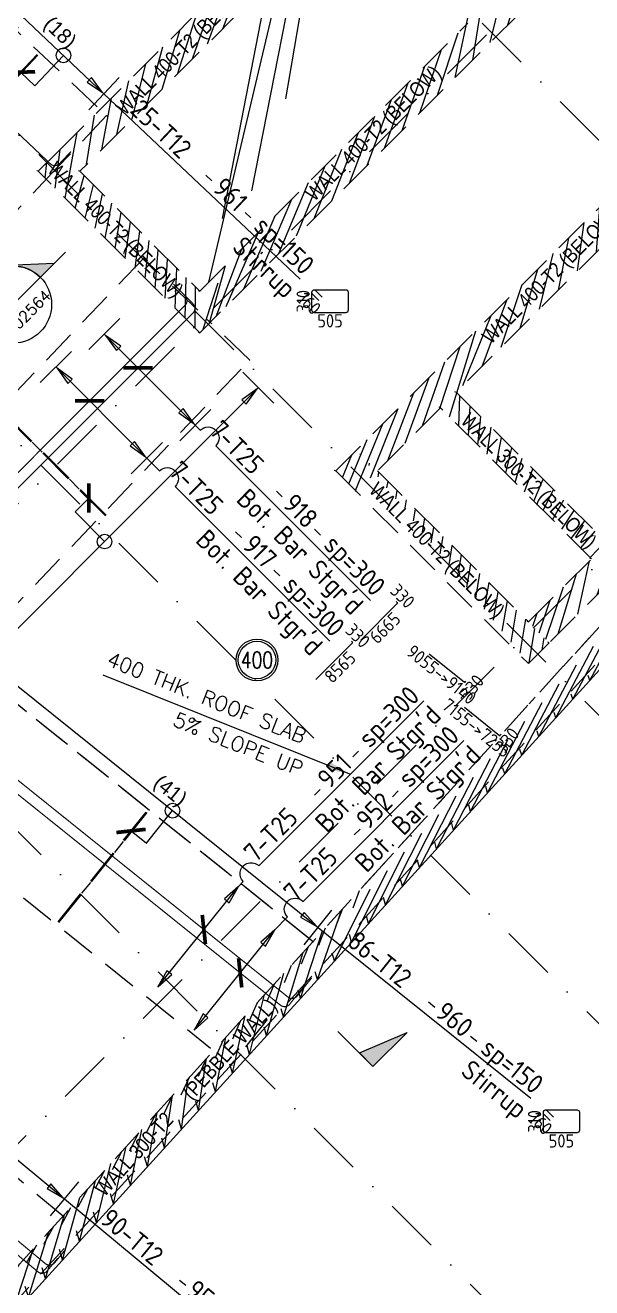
# Model space of a CAD drawing. Extents: x 660761725 to 1323371458, y 2734871439 to 5470067957.
# Drawn here: x 662225981 to 662233684, y 2735057747 to 2735074902 of the extents above; entities that cross this region are included whole.
import ezdxf
from ezdxf.enums import TextEntityAlignment as Align

# ---------------------------------------------------------------- set-up
doc = ezdxf.new("R2010")
doc.units = 0
for name, pattern in [('AXES', [1.95, 1.2, -0.25, 0.25, -0.25]), ('Hidden', [714.375, 476.25, -238.125]), ('sbp_axis_short', [10, 5, -2.5, 0, -2.5])]:
    doc.linetypes.add(name, pattern=pattern)
doc.layers.add('A-DETL', color=5, linetype='Continuous', lineweight=9, true_color=0x0000ff)
for name, color, linetype, lineweight in [('A-FLOR-PATT', 7, 'Continuous', 15), ('A-ROOF', 7, 'Continuous', 15), ('A-WALL-IDEN', 7, 'Continuous', 9), ('S-ARROW', 8, 'Continuous', 13), ('S-GRID', 7, 'Continuous', 9)]:
    doc.layers.add(name, color=color, linetype=linetype, lineweight=lineweight)
for name, color, linetype in [('S-AXIS', 20, 'AXES'), ('S-DIMI', 100, 'Continuous'), ('S-IDEN', 221, 'Continuous'), ('S-LEVEL', 3, 'Continuous'), ('S-RBAR-T12', 151, 'Continuous'), ('S-RBAR-T25', 51, 'Continuous'), ('S-RDIMO', 8, 'Continuous'), ('S-RSYMB', 7, 'Continuous'), ('S-SCEL-INDT', 222, 'Continuous'), ('S-SIMPLETEXT', 7, 'Continuous'), ('S-TXT', 3, 'Continuous')]:
    doc.layers.add(name, color=color, linetype=linetype)
doc.styles.add('08437-0000-2-020-000R-0511-00$0$ROMANS', font='ROMANS.shx', dxfattribs={"width": 0.75})
doc.styles.add('Arial Narrow_1', font='ARIALN.TTF', dxfattribs={"height": 199.9999999999998})
doc.styles.add('ARMACAD', font='isocp.shx')
doc.styles.add('ROMANS', font='romans.shx')
doc.styles.add('ROMANT', font='romant')
doc.dimstyles.new('S-DIMI-20', dxfattribs={"dimscale": 20, "dimtxt": 2, "dimasz": 1.5, "dimexe": 1, "dimexo": 1, "dimgap": 1, "dimtad": 1, "dimdec": 0, "dimzin": 12, "dimdsep": 46, "dimtxsty": 'ROMANS', "dimblk": 'ARCHTICK', "dimcen": 0.09, "dimdle": 1, "dimclrd": 8, "dimclre": 8, "dimclrt": 4, "dimadec": 0, "dimazin": 3, "dimtfac": 1, "dimtdec": 0, "dimtix": 1, "dimtmove": 1, "dimatfit": 3, "dimtolj": 1, "dimtzin": 0, "dimarcsym": 0})
pattern_1 = [(74.99999999999999, (0, 0), (-153.3407249233896, 41.08752341002518), [])]

# ---------------------------------------------------------------- blocks, each defined once
blk = doc.blocks.new('I am… All Range.')
at = {"layer": 'S-GRID', "color": 8, "linetype": 'sbp_axis_short', "lineweight": 13, "ltscale": 150}
for p, q in [((662668795.4927062, 2734581840.855805), (662691337.8698875, 2734559298.478624)), ((662622712.44625, 2734514326.959595), (662688816.0170653, 2734580430.53041)), ((662664888.7277402, 2734577934.090839), (662687431.1831487, 2734555391.635431)), ((662627061.1529542, 2734509978.252891), (662693164.7237693, 2734576081.823706)), ((662662792.38458, 2734575837.747679), (662685335.3221155, 2734553295.930852)), ((662660147.2208296, 2734573192.583929), (662682689.8586049, 2734550649.946153))]:
    blk.add_line(p, q, dxfattribs=at)
blk = doc.blocks.new('*U1141')
at = {"layer": 'S-SCEL-INDT'}
blk.add_line((-1.598034076772778e-05, -9.017526509425661), (-4.236298395894313e-05, 0), dxfattribs=at)
blk.add_lwpolyline([(-1.598034251388655e-05, -9.017526509426535), (-2.729673832266011e-05, -5.517526509764139), (8.74998401881464, -9.017498218424205), (-1.598034251388655e-05, -9.017526509426535)], dxfattribs=at)
blk.add_solid([(8.749984018815223, -9.017498218424496), (-1.598034076772778e-05, -9.017526509423043), (4.374978361036412, -7.267512364094754), (-2.729674239717861e-05, -5.517526509763265)], dxfattribs=at)
blk = doc.blocks.new('*U1143')
at = {"layer": 'S-SCEL-INDT'}
h = blk.add_hatch(color=256, dxfattribs=at)
edge = h.paths.add_edge_path()
edge.add_line((7.000001906104444, 2.263283386128023e-05), (10.50000190576247, 3.394924715394154e-05))
edge.add_line((10.50000190576247, 3.394924715394154e-05), (-2.921335544670001e-05, 9.624999999075953))
edge.add_line((-2.921335544670001e-05, 9.624999999075953), (-10.49999809220753, -3.394923260202631e-05))
edge.add_line((-10.49999809220753, -3.394923260202631e-05), (-6.999998092549504, -2.263281203340739e-05))
edge.add_arc((1.90677747013979e-06, 1.091277068709939e-11), 6.999999999363562, 0.00018525217620890544, 180.0001852521762, ccw=False)
at = {"layer": 'S-SCEL-INDT', "color": 2, "linetype": 'Continuous'}
blk.add_line((-6.999999999228748, 4.272327350918204e-05), (6.999999999228748, -4.272327350918204e-05), dxfattribs=at)
at = {"layer": 'S-SCEL-INDT'}
blk.add_line((13.40845287412958, 4.901550710201263e-05), (7.000001906104444, 2.263283386128023e-05), dxfattribs=at)
blk.add_lwpolyline([(7.000001906104444, 2.263283386128023e-05), (10.50000190576247, 3.394924715394154e-05), (-2.921335544670001e-05, 9.624999999075953), (-10.49999809220753, -3.394923260202631e-05), (-6.999998092549504, -2.263281203340739e-05, -0.9999999999999999)], format="xyb", close=True, dxfattribs=at)
for centre, radius in [((0, 0), 6.999999999370188), ((0, -1.906788384076208e-06), 6.99999999936)]:
    blk.add_circle(centre, radius, dxfattribs=at)
at = {"layer": 'S-SCEL-INDT', "linetype": 'Continuous', "style": 'ROMANT', "flags": 8}
for rotation, p in [(359.9998251523294, (-9.533905540592968e-07, 3.499999999687137)), (0.0001748476705820678, (9.533905540592968e-07, 3.499943417606119))]:
    blk.add_attdef('01', text='', height=4, rotation=rotation, dxfattribs=at).set_placement(p, align=Align.MIDDLE_CENTER)
at = {"layer": 'S-SCEL-INDT', "color": 3, "linetype": 'Continuous', "style": 'ROMANS', "flags": 8}
for rotation, p in [(359.9998251523294, (0, -2.974065839854546)), (0.0001748476705820678, (0, -2.97412474701559))]:
    blk.add_attdef('-', text='', height=2, rotation=rotation, dxfattribs=at).set_placement(p, align=Align.MIDDLE_CENTER)
blk = doc.blocks.new('I am… Limitless.')
at = {"layer": 'S-SCEL-INDT', "xscale": 75.00000000000088, "yscale": 75.00000000000088, "zscale": 75.00000000000088, "rotation": 44.99983235789631}
blk.add_blockref('*U1141', (662390229.4205348, 2734557535.357393), dxfattribs=at)
at = {"layer": 'S-TXT', "color": 134}
ref = blk.add_blockref('*U1143', (662385813.3527745, 2734567411.659418), dxfattribs=dict(at, xscale=75.00000000000001, yscale=75.00000000000001, zscale=75.00000000000001, rotation=44.94966640259396))
ref.add_attrib('-', '0502564', dxfattribs={"layer": 'S-SCEL-INDT', "color": 3, "linetype": 'Continuous', "height": 150, "rotation": 44.94984142316793, "style": 'ROMANS'}).set_placement((662385970.940936, 2734567253.794135), align=Align.MIDDLE_CENTER)
ref.add_attrib('01', '6', dxfattribs={"layer": 'S-SCEL-INDT', "linetype": 'Continuous', "height": 300.0000000000001, "rotation": 44.94984142316793, "style": 'ROMANT'}).set_placement((662385627.9034256, 2734567597.434984), align=Align.MIDDLE_CENTER)
blk = doc.blocks.new('*U89')
at = {"layer": 'S-IDEN', "color": 8}
for radius in [3.8, 3.4]:
    blk.add_circle((0, 0), radius, dxfattribs=at)
at = {"layer": 'S-IDEN', "color": 4, "style": '08437-0000-2-020-000R-0511-00$0$ROMANS', "width": 0.75, "flags": 8}
blk.add_attdef('100', text='', height=3, dxfattribs=at).set_placement((0, 0), align=Align.MIDDLE_CENTER)
blk = doc.blocks.new('_ARCHTICK')
at = {"color": 0, "linetype": 'ByBlock', "const_width": 0.15}
blk.add_lwpolyline([(-0.5, -0.5), (0.5, 0.5)], dxfattribs=at)
blk = doc.blocks.new('I am… Domination.')
at = {"layer": 'S-RDIMO', "color": 9, "linetype": 'Hidden', "lineweight": 9}
for p, q in [((662386958.4601305, 2734570096.944371), (662385067.2120047, 2734571885.67646)), ((662387083.5700667, 2734569978.61608), (662386414.9948, 2734569271.723345)), ((662387096.6412227, 2734569966.253453), (662387083.5700667, 2734569978.61608)), ((662386414.9948, 2734569271.723345), (662385709.2864946, 2734568525.569397)), ((662387582.9615471, 2734568033.116537), (662382931.0915471, 2734563169.246537)), ((662387587.9546727, 2734568038.337214), (662387582.9615471, 2734568033.116537)), ((662388324.4940158, 2734567333.901185), (662387587.9546727, 2734568038.337214)), ((662389033.3166679, 2734566655.973766), (662388454.8268911, 2734567209.249088)), ((662385130.0301172, 2734562574.802462), (662389033.3166679, 2734566655.973766)), ((662389028.3235422, 2734566650.753089), (662389033.3166679, 2734566655.973766)), ((662389897.30339, 2734558749.321809), (662384592.542808, 2734563006.107148)), ((662389842.4903761, 2734558793.306308), (662385130.0301172, 2734562574.802462)), ((662383726.595768, 2734561136.674234), (662388498.5543215, 2734557307.433896)), ((662386503.502241, 2734555015.688388), (662381123.9015905, 2734559477.9141)), ((662389270.2079124, 2734557698.679687), (662388776.9741113, 2734557084.016974)), ((662388791.3899995, 2734557072.448998), (662388793.0854372, 2734557074.561834))]:
    blk.add_line(p, q, dxfattribs=at)
blk = doc.blocks.new('CADF_02')
at = {"color": 0}
blk.add_lwpolyline([(0, 0), (2.5, -0.4166666679084301), (2.5, 0.4166666679084301)], close=True, dxfattribs=at)
blk = doc.blocks.new('cadf_03')
at = {"color": 8}
blk.add_lwpolyline([(-3.725290298461914e-09, 2.99999999627471), (3.725290298461914e-09, -3.000000007450581)], dxfattribs=at)
blk.add_blockref('CADF_02', (0.2513523101806641, 0), dxfattribs=at)
blk = doc.blocks.new('cadf_04')
at = {"color": 8, "const_width": 0.5000000000000002}
blk.add_lwpolyline([(1.414213560521603, 1.414213564246893), (-1.414213556796312, -1.414213556796312)], dxfattribs=at)
blk = doc.blocks.new('cadf_10')
at = {"color": 1}
for p, q in [((-4.158496580606208, 1.201089783226742), (-5.644468778018359, 1.201089783226742)), ((4.158496580606207, 1.201089783226742), (5.644468778018359, 1.201089783226742))]:
    blk.add_line(p, q, dxfattribs=at)
at = {"style": 'ARMACAD'}
for tag, p in [('$COM1', (-10.93526643674234, 2.542619974829577)), ('$COM2', (-9.757982686735758, -5.302973364669228))]:
    blk.add_attdef(tag, text='', height=3.5, dxfattribs=at).set_placement(p, align=Align.BOTTOM_RIGHT)
at = {"color": 1, "style": 'ARMACAD'}
blk.add_attdef('$NUM', text='', height=3.5, dxfattribs=at).set_placement((0, 0), align=Align.CENTER)
blk = doc.blocks.new('*U951', base_point=(662230269.2612224, 2735066464.663148))
at = {"layer": 'S-RSYMB'}
blk.add_lwpolyline([(662230093.3358204, 2735066269.050708), (662230466.695164, 2735066642.402261, 0.4142135623730951), (662230466.6952461, 2735066650.32385), (662230456.7437148, 2735066660.275588)], format="xyb", dxfattribs=at)
at = {"layer": 'S-RSYMB', "style": 'ARMACAD'}
for tag, rotation, p in [('D1', 314.9994061322606, (662230522.7080724, 2735066716.287046)), ('D0', 44.9994021990942, (662230341.0028157, 2735066394.737889))]:
    blk.add_attdef(tag, text='', height=134.9999998139997, rotation=rotation, dxfattribs=at).set_placement(p, align=Align.MIDDLE_CENTER)
blk = doc.blocks.new('*U952', base_point=(662230823.0982597, 2735067018.498161))
at = {"layer": 'S-RSYMB'}
blk.add_lwpolyline([(662230649.0783535, 2735066820.548199), (662231021.9651906, 2735067193.427306, 0.4142135623730951), (662231021.9652964, 2735067203.630301), (662231009.1477394, 2735067216.448123)], format="xyb", dxfattribs=at)
at = {"layer": 'S-RSYMB', "style": 'ARMACAD'}
for tag, rotation, p in [('D1', 314.9994061322623, (662231076.5451097, 2735067271.026539)), ('D0', 44.9994060593313, (662230896.5090997, 2735066945.99916))]:
    blk.add_attdef(tag, text='', height=134.9999998139997, rotation=rotation, dxfattribs=at).set_placement(p, align=Align.MIDDLE_CENTER)
blk = doc.blocks.new('*U977')
at = {"layer": 'S-RBAR-T12'}
for p, q in [((531273.8280999812, -146808.6436227842), (531273.8280999812, -146317.7172823972)), ((531287.8280999812, -146808.6436227842), (531287.8280999812, -146317.7172823972)), ((531273.8231597098, -147520.9570688887), (531273.8231597098, -147030.0307285018)), ((531287.8231597098, -147520.9570688887), (531287.8231597098, -147030.0307285018)), ((531273.8179631385, -148233.2705906912), (531273.8179631385, -147742.3442503042)), ((531287.8179631385, -148233.2705906912), (531287.8179631385, -147742.3442503042))]:
    blk.add_line(p, q, dxfattribs=at)
at = {"layer": 'S-RDIMO'}
for points in [[(531273.8280999812, -146647.1694415276), (531541.567813102, -146647.1694415276), (531541.567813102, -146079.165629837)], [(531280.8280999812, -146827.3762484272), (531280.8178479823, -147016.6528988311)], [(531280.8231597098, -147537.3368043111), (531280.8231597098, -147728.7107175896)]]:
    blk.add_lwpolyline(points, dxfattribs=at)
blk.add_circle((531541.567813102, -146079.165629837), 100, dxfattribs=at)
at = {"layer": 'S-RDIMO', "xscale": -100, "yscale": 100, "zscale": 100, "rotation": 90}
blk.add_blockref('cadf_04', (531273.8280999812, -146647.1694415276), dxfattribs=at)
blk = doc.blocks.new('*U1008', base_point=(662231252.2553481, 2735066154.026084))
at = {"layer": 'S-RSYMB'}
blk.add_lwpolyline([(662231005.3156443, 2735066347.981193), (662231487.0426143, 2735065961.421154, 0.4142135623730951), (662231495.6677591, 2735065962.366497), (662231505.3156444, 2735065974.389588)], format="xyb", dxfattribs=at)
at = {"layer": 'S-RSYMB', "style": 'ARMACAD'}
for tag, rotation, p in [('D0', 321.2548276804807, (662231174.2054871, 2735066065.008393)), ('D1', 51.25482760633864, (662231590.184482, 2735065896.4044))]:
    blk.add_attdef(tag, text='', height=180, rotation=rotation, dxfattribs=at).set_placement(p, align=Align.MIDDLE_CENTER)
blk = doc.blocks.new('*U1009', base_point=(662231968.5224605, 2735065437.806509))
at = {"layer": 'S-RSYMB'}
blk.add_lwpolyline([(662231722.8119334, 2735065630.065495), (662232199.8827966, 2735065247.241737, 0.4142135623730951), (662232210.7056937, 2735065248.42796), (662232222.8119334, 2735065263.514627)], format="xyb", dxfattribs=at)
at = {"layer": 'S-RSYMB', "style": 'ARMACAD'}
for tag, rotation, p in [('D0', 321.2548280140029, (662231889.3737234, 2735065348.960836)), ('D1', 51.25482801785137, (662232306.4515944, 2735065183.997652))]:
    blk.add_attdef(tag, text='', height=180, rotation=rotation, dxfattribs=at).set_placement(p, align=Align.MIDDLE_CENTER)
blk = doc.blocks.new('*U1028', base_point=(662235235.1856264, 2735058507.296205))
at = {"layer": 'S-RSYMB'}
blk.add_lwpolyline([(662235096.5162779, 2735058562.57503), (662235010.0949957, 2735058648.996312, 0.6681786379192989), (662234954.4578139, 2735058625.950637), (662234954.4577409, 2735058388.641316, 0.4142135623730951), (662234987.0492474, 2735058356.049809), (662235421.8661612, 2735058356.050266, 0.4142135623730951), (662235454.4576677, 2735058388.641773), (662235454.4577408, 2735058625.951094, 0.4142135623730951), (662235421.8662343, 2735058658.5426), (662234987.0493203, 2735058658.542144, 0.6681786379192989), (662234964.0036451, 2735058602.904962), (662235050.4249272, 2735058516.48368)], format="xyb", dxfattribs=at)
at = {"layer": 'S-RSYMB', "style": 'ARMACAD'}
for tag, rotation, p in [('D0', 89.99998238239519, (662234839.4577774, 2735058507.296012)), ('D2', 315, (662234925.8970064, 2735058478.377041)), ('D1', 6.021856123177558e-05, (662235204.4578252, 2735058241.050038))]:
    blk.add_attdef(tag, text='', height=180, rotation=rotation, dxfattribs=at).set_placement(p, align=Align.MIDDLE_CENTER)
blk = doc.blocks.new('*U1029', base_point=(662230825.6156698, 2735070505.599894))
at = {"layer": 'S-RSYMB'}
blk.add_lwpolyline([(662230686.9463214, 2735070560.878719), (662230600.5250392, 2735070647.300001, 0.6681786379192989), (662230544.8878573, 2735070624.254326), (662230544.8877844, 2735070386.945005, 0.4142135623730951), (662230577.4792908, 2735070354.353498), (662231012.2962047, 2735070354.353955, 0.4142135623730951), (662231044.8877112, 2735070386.945462), (662231044.8877842, 2735070624.254783, 0.4142135623730951), (662231012.2962778, 2735070656.846289), (662230577.4793638, 2735070656.845833, 0.6681786379192989), (662230554.4336885, 2735070601.208651), (662230640.8549707, 2735070514.787369)], format="xyb", dxfattribs=at)
at = {"layer": 'S-RSYMB', "style": 'ARMACAD'}
for tag, rotation, p in [('D0', 89.99998238239519, (662230429.8878208, 2735070505.599701)), ('D2', 315, (662230516.3270499, 2735070476.68073)), ('D1', 6.021856123177558e-05, (662230794.8878686, 2735070239.353727))]:
    blk.add_attdef(tag, text='', height=180, rotation=rotation, dxfattribs=at).set_placement(p, align=Align.MIDDLE_CENTER)
blk = doc.blocks.new('I am… Atomic.')
at = {"layer": 'A-FLOR-PATT', "transparency": 33554600}
h = blk.add_hatch(dxfattribs=at)
h.set_pattern_fill('ANSI31', color=8, scale=50, angle=30, style=0)
h.set_pattern_definition(pattern_1)
edge = h.paths.add_edge_path()
edge.add_line((662389967.6433319, 2734579123.010657), (662390007.8012236, 2734579503.468677))
edge.add_line((662342114.705975, 2734544592.546931), (662390007.8012234, 2734579503.468677))
edge.add_line((662363195.8073889, 2734559608.047176), (662389967.7690635, 2734579123.040917))
edge.add_line((662362417.6524743, 2734559040.823584), (662363719.8899552, 2734559990.06879))
edge.add_line((662346720.4841449, 2734547598.623516), (662362783.6519626, 2734559307.613063))
edge.add_line((662345821.5310795, 2734546943.346041), (662347578.010761, 2734548223.703842))
edge.add_line((662342292.6126368, 2734544370.997322), (662346307.4227723, 2734547297.529027))
edge.add_line((662325865.2845687, 2734528370.671522), (662342114.6925843, 2734544592.5523))
edge.add_line((662340490.7204528, 2734542572.157625), (662342149.9785906, 2734544228.604904))
edge.add_line((662339422.0417168, 2734541505.28928), (662341320.3495216, 2734543400.381265))
edge.add_line((662336597.6306283, 2734538685.662872), (662340136.8031961, 2734542218.839921))
edge.add_line((662332705.8949801, 2734534800.520002), (662336243.7133716, 2734538332.345168))
edge.add_line((662332253.0745114, 2734534348.466631), (662332782.9359009, 2734534877.430412))
edge.add_line((662326312.3910785, 2734528417.846987), (662332351.9776915, 2734534447.202265))
edge.add_line((662325865.2845687, 2734528370.671522), (662326312.3910785, 2734528417.846987))
h = blk.add_hatch(dxfattribs=at)
h.set_pattern_fill('ANSI31', color=8, scale=50, angle=30, style=0)
h.set_pattern_definition(pattern_1)
edge = h.paths.add_edge_path()
edge.add_line((662389967.6433319, 2734579123.010657), (662390007.8012236, 2734579503.468677))
edge.add_line((662390178.8400514, 2734578972.951882), (662393574.2351673, 2734576558.543434))
edge.add_line((662390389.9110394, 2734578822.862847), (662389967.7690635, 2734579123.040917))
edge.add_line((662401600.1085552, 2734571260.373601), (662390007.8012234, 2734579503.468677))
edge.add_line((662401045.2346829, 2734570742.112331), (662400996.5411683, 2734571280.666277))
edge.add_line((662400996.5411683, 2734571280.666277), (662391834.41239, 2734577795.702194))
edge.add_line((662401631.7932035, 2734570909.939), (662401600.1085552, 2734571260.373601))
edge.add_line((662398386.0115408, 2734568087.393885), (662401045.2346829, 2734570742.112331))
edge.add_line((662378065.801715, 2734545768.423274), (662383150.2610395, 2734551353.010825))
edge.add_line((662383150.2610395, 2734551353.010825), (662388234.7203641, 2734556937.598375))
edge.add_line((662388234.7203641, 2734556937.598375), (662393319.1796887, 2734562522.185926))
edge.add_line((662393319.1796887, 2734562522.185926), (662398403.6390133, 2734568106.773477))
edge.add_line((662377177.0145457, 2734544792.211362), (662378389.7704264, 2734546124.258873))
edge.add_line((662345219.5168241, 2734509691.243385), (662350637.7770958, 2734515642.46591))
edge.add_line((662350637.7770958, 2734515642.46591), (662356056.0373675, 2734521593.688435))
edge.add_line((662356056.0373675, 2734521593.688435), (662361474.2976393, 2734527544.91096))
edge.add_line((662361474.2976393, 2734527544.91096), (662366892.5579109, 2734533496.133485))
edge.add_line((662366892.5579109, 2734533496.133485), (662372310.8181826, 2734539447.35601))
edge.add_line((662372310.8181826, 2734539447.35601), (662377729.0784543, 2734545398.578536))
edge.add_line((662345267.5598451, 2734509156.384884), (662400082.3408674, 2734569362.972085))
edge.add_line((662401418.6805061, 2734570690.601139), (662400941.3227103, 2734570214.051982))
edge.add_line((662400082.3408674, 2734569362.972085), (662401631.7932035, 2734570909.939))
h = blk.add_hatch(dxfattribs=at)
h.set_pattern_fill('ANSI31', color=8, scale=50, angle=30, style=0)
h.set_pattern_definition(pattern_1)
h.paths.add_polyline_path([(662390598.7475477, 2734578465.579719), (662388715.9077953, 2734576585.929477), (662393033.5280749, 2734572268.306242), (662394916.3678274, 2734574147.956483)], flags=16)
h.paths.add_polyline_path([(662390839.3164489, 2734573896.731206), (662388432.7739979, 2734576303.275305), (662387325.0130155, 2734575197.390858), (662389731.5554665, 2734572790.846759)], flags=16)
h.paths.add_polyline_path([(662390368.5953544, 2734572861.041639), (662386723.2477131, 2734569221.869177), (662388351.2029004, 2734567593.912876), (662391996.5505418, 2734571233.085337)], flags=16)
edge = h.paths.add_edge_path()
edge.add_line((662387041.8903742, 2734575480.513693), (662390592.252198, 2734579033.96361))
edge.add_line((662390595.7468959, 2734579030.091289), (662391834.41239, 2734577795.702194))
edge.add_line((662387041.8903742, 2734575480.513693), (662386758.7565768, 2734575197.859521))
edge.add_line((662389448.4216691, 2734572508.192587), (662386758.7565768, 2734575197.859521))
edge.add_line((662388351.1917443, 2734567028.135869), (662386156.9912745, 2734569222.337841))
edge.add_line((662386156.9912745, 2734569222.337841), (662386440.1250719, 2734569504.992013))
edge.add_line((662386440.1250719, 2734569504.992013), (662389448.4216691, 2734572508.192587))
edge.add_line((662395199.4904686, 2734573864.833648), (662388634.3255417, 2734567310.790041))
edge.add_line((662388351.1917443, 2734567028.135869), (662388634.3255417, 2734567310.790041))
edge.add_line((662390580.9457026, 2734573073.032268), (662392208.9008899, 2734571445.075966))
edge.add_line((662392208.9008899, 2734571445.075966), (662392750.3942775, 2734571985.65207))
edge.add_line((662395199.4904686, 2734573864.833648), (662395482.624266, 2734574147.48782))
edge.add_line((662391834.41239, 2734577795.702194), (662395482.624266, 2734574147.48782))
edge.add_line((662392750.3942775, 2734571985.65207), (662391122.4390903, 2734573613.608371))
h = blk.add_hatch(dxfattribs=at)
h.set_pattern_fill('ANSI31', color=8, scale=50, angle=30, style=0)
h.set_pattern_definition(pattern_1)
h.paths.add_polyline_path([(662391838.9616344, 2734566220.785015), (662393891.6007832, 2734564168.144461), (662396404.4132351, 2734566676.700235), (662394351.7740862, 2734568729.340789)], flags=16)
h.paths.add_polyline_path([(662394564.1244342, 2734568941.331419), (662396616.7635832, 2734566888.690864), (662398315.5663675, 2734568584.615895), (662396262.9272186, 2734570637.256449)], flags=16)
edge = h.paths.add_edge_path()
edge.add_line((662390201.7467188, 2734565152.109394), (662395979.8045774, 2734570920.379284))
edge.add_line((662390201.7467188, 2734565152.109394), (662390484.86936, 2734564868.986558))
edge.add_line((662391626.6112863, 2734566008.794386), (662390484.86936, 2734564868.986558))
edge.add_line((662393679.2504352, 2734563956.153832), (662391626.6112863, 2734566008.794386))
edge.add_line((662392820.6423062, 2734563099.000176), (662393679.2504352, 2734563956.153832))
edge.add_line((662392820.6423062, 2734563099.000176), (662393103.7649475, 2734562815.877341))
edge.add_line((662393962.3730764, 2734563673.030997), (662393103.7649475, 2734562815.877341))
edge.add_line((662398403.6390133, 2734568106.773477), (662394174.7234246, 2734563885.021626))
edge.add_line((662394175.6151698, 2734563884.12988), (662393963.2648216, 2734563672.139251))
edge.add_line((662398596.61022, 2734568301.791482), (662398773.3078362, 2734568474.034104))
edge.add_line((662398882.7145513, 2734568583.255486), (662398773.3078362, 2734568474.034104))
edge.add_line((662396262.9383746, 2734571203.033456), (662398882.7145513, 2734568583.255486))
edge.add_line((662395979.8045774, 2734570920.379284), (662396262.9383746, 2734571203.033456))
edge.add_line((662398411.2648572, 2734568112.604423), (662398595.7218189, 2734568302.681889))
h = blk.add_hatch(dxfattribs=at)
h.set_pattern_fill('ANSI31', color=8, scale=50, angle=30, style=0)
h.set_pattern_definition(pattern_1)
edge = h.paths.add_edge_path()
edge.add_line((662345468.2720397, 2734510142.524049), (662345661.1307589, 2734509588.669044))
edge.add_line((662345219.5168241, 2734509691.243385), (662350637.7770958, 2734515642.46591))
edge.add_line((662350637.7770958, 2734515642.46591), (662356056.0373675, 2734521593.688435))
edge.add_line((662356056.0373675, 2734521593.688435), (662361474.2976393, 2734527544.91096))
edge.add_line((662361474.2976393, 2734527544.91096), (662366892.5579109, 2734533496.133485))
edge.add_line((662366892.5579109, 2734533496.133485), (662372310.8181826, 2734539447.35601))
edge.add_line((662372310.8181826, 2734539447.35601), (662377729.0784543, 2734545398.578536))
edge.add_line((662345267.5598451, 2734509156.384884), (662400082.3408674, 2734569362.972085))
h = blk.add_hatch(dxfattribs=at)
h.set_pattern_fill('ANSI31', color=8, scale=50, angle=30, style=0)
h.set_pattern_definition(pattern_1)
edge = h.paths.add_edge_path()
edge.add_line((662390201.7467185, 2734565152.109394), (662392820.3512313, 2734562533.503097))
edge.add_line((662390485.0693138, 2734565434.952043), (662393103.4337128, 2734562816.10604))
edge.add_line((662393103.4337127, 2734562816.10604), (662392820.3512312, 2734562533.503097))
at = {"layer": 'A-DETL', "color": 8, "linetype": 'Hidden', "lineweight": 9}
for p, q in [((662395199.4904686, 2734573864.833648), (662388634.3255417, 2734567310.790041)), ((662390368.5953544, 2734572861.041639), (662386723.2477131, 2734569221.869177)), ((662386440.1250719, 2734569504.992013), (662389448.4216691, 2734572508.192587)), ((662388351.2029004, 2734567593.912876), (662391996.5505418, 2734571233.085337)), ((662390201.7467188, 2734565152.109394), (662395979.8045774, 2734570920.379284)), ((662386156.9912745, 2734569222.337841), (662386440.1250719, 2734569504.992013)), ((662386156.9912745, 2734569222.337841), (662386136.0458293, 2734569230.729803)), ((662388351.1917443, 2734567028.135869), (662386156.9912745, 2734569222.337841)), ((662386723.2477131, 2734569221.869177), (662386702.3023317, 2734569230.261114)), ((662386723.2477131, 2734569221.869177), (662388351.2029004, 2734567593.912876)), ((662394351.7740862, 2734568729.340789), (662391838.9616344, 2734566220.785015)), ((662399013.4511831, 2734568320.204953), (662345232.817815, 2734509249.488402)), ((662388330.2572441, 2734567602.304923), (662388351.2029004, 2734567593.912876)), ((662388351.1917443, 2734567028.135869), (662388634.3255417, 2734567310.790041)), ((662388330.2459286, 2734567036.527979), (662388351.1917443, 2734567028.135869)), ((662391818.0159849, 2734566229.177059), (662391838.9616344, 2734566220.785015)), ((662391838.9616344, 2734566220.785015), (662393891.6007832, 2734564168.144461)), ((662391626.6112863, 2734566008.794386), (662390767.9518421, 2734565151.589502)), ((662391626.6112863, 2734566008.794386), (662391605.6655532, 2734566017.186464)), ((662393679.2504352, 2734563956.153832), (662391626.6112863, 2734566008.794386)), ((662390180.8005835, 2734565160.501632), (662390201.7467188, 2734565152.109394)), ((662390201.7467188, 2734565152.109394), (662390484.86936, 2734564868.986558)), ((662390201.7467185, 2734565152.109394), (662392820.3512313, 2734562533.503097)), ((662390767.9518421, 2734565151.589502), (662392820.5909944, 2734563098.948952)), ((662390484.86936, 2734564868.986558), (662390463.9231769, 2734564877.378816)), ((662392820.6423062, 2734563099.000176), (662393679.2504352, 2734563956.153832)), ((662393679.2504352, 2734563956.153832), (662393658.3043555, 2734563964.546049)), ((662393962.3730764, 2734563673.030997), (662393103.7649475, 2734562815.877341)), ((662392799.6958882, 2734563107.392528), (662392820.6423062, 2734563099.000176)), ((662393103.4337127, 2734562816.10604), (662392820.3512312, 2734562533.503097)), ((662393103.7649475, 2734562815.877341), (662393082.8184817, 2734562824.269712))]:
    blk.add_line(p, q, dxfattribs=at)
at = {"layer": 'A-DETL', "color": 8, "linetype": 'Hidden', "lineweight": 9, "flags": 128}
blk.add_lwpolyline([(662378065.801715, 2734545768.423274), (662383150.2610395, 2734551353.010825), (662388234.7203641, 2734556937.598375), (662393319.1796887, 2734562522.185926), (662398403.6390133, 2734568106.773477)], dxfattribs=at)
at = {"layer": 'A-ROOF', "color": 8, "lineweight": 13}
blk.add_line((662345267.5598451, 2734509156.384884), (662400082.3408674, 2734569362.972085), dxfattribs=at)
at = {"layer": 'S-LEVEL', "xscale": 74.99999999999999, "yscale": 75.00000001090066, "zscale": 74.99999999999999}
blk.add_blockref('*U89', (662389130.364601, 2734562581.519176), dxfattribs=at).add_auto_attribs({'100': '400'})
at = {"layer": 'A-WALL-IDEN', "color": 8, "char_height": 199.9999999999998, "attachment_point": 1, "style": 'Arial Narrow_1'}
for s, insert, width, rotation in [('WALL 400-T2 (BELOW)', (662387194.9907339, 2734570112.629512), 3070.463124999997, 45.00000000000009), ('WALL 400-T2 (BELOW)', (662389769.0815209, 2734568942.814299), 3070.463124999997, 45.00000000000446), ('WALL 400-T2 (BELOW)', (662386411.9381038, 2734569372.084154), 3070.463124999997, 314.9999999999998), ('WALL 400-T2 (BELOW)', (662392169.0698541, 2734567003.266433), 3070.463124999997, 45.0000000000098), ('WALL 300-T2 (BELOW)', (662392029.3614719, 2734565957.669875), 3070.463124999997, 314.9999999999999), ('WALL 400-T2 (BELOW)', (662390781.2279111, 2734565015.181716), 3070.463124999997, 315.0000000000001), ('(PEBBLE WALL)', (662388101.7235912, 2734556721.020119), 2172.573124999998, 47.68386439457864), ('WALL 300-T2', (662386908.9585571, 2734555410.929835), 1771.729374999998, 47.68386439457864)]:
    blk.add_mtext(s, dxfattribs=dict(at, insert=insert, width=width, rotation=rotation))
at = {"layer": 'S-TXT', "char_height": 200, "attachment_point": 1, "rotation": 338.1823885034527, "style": 'ROMANS'}
for s, insert in [('400 THK. ROOF SLAB', (662387145.3363421, 2734562698.103019)), ('5% SLOPE UP', (662388045.1586019, 2734561878.251612))]:
    blk.add_mtext(s, dxfattribs=dict(at, insert=insert))
at = {"layer": 'S-ARROW'}
blk.add_leader([(662390394.9220443, 2734561031.426208), (662387036.7335539, 2734562375.803278)], dimstyle='S-DIMI-20', override={"dimasz": 15, "dimgap": 1, "dimtad": 0}, dxfattribs=at)

msp = doc.modelspace()

# ---------------------------------------------------------------- linework, layer by layer
at = {"layer": 'S-RBAR-T25', "const_width": 16}
for points in [[(662222384.3699801, 2735077597.23978), (662222209.441231, 2735077454.936644, 0.4142135623730951), (662222196.4560926, 2735077328.676946), (662223629.837267, 2735075566.666764, 0.03259526706366659), (662223637.7887086, 2735075558.098574), (662226322.0605465, 2735073019.328787, 0.4142135623730951), (662226448.9369919, 2735073022.863276), (662226603.8874719, 2735073186.694283)], [(662222172.586698, 2735065114.818059), (662228154.8311845, 2735071096.937714, 0.4142135623730951), (662228154.8325001, 2735071223.863381), (662227995.3815738, 2735071383.317613)], [(662223622.1688002, 2735066352.239467), (662228260.8961021, 2735070990.870597, 0.4142135623730951), (662228260.8974181, 2735071117.796265), (662228101.4464914, 2735071277.250497)], [(662222542.1762437, 2735067322.690153), (662229552.1181874, 2735061697.588006, 0.4142135623730951), (662229678.2882867, 2735061711.416638), (662229875.5899442, 2735061957.291847)], [(662223926.2323942, 2735066019.736209), (662229450.9386215, 2735061586.456005, 0.4142135623730951), (662229577.1087208, 2735061600.284637), (662229774.4103785, 2735061846.159846)], [(662219170.3564987, 2735063950.862482), (662226253.9954996, 2735058075.184936, 0.4142135623730951), (662226380.3733407, 2735058086.964844), (662226524.3389893, 2735058260.527922)], [(662220532.5681478, 2735062626.060657), (662226152.9049778, 2735057964.150736, 0.4142135623730951), (662226279.282819, 2735057975.930645), (662226423.2484677, 2735058149.493722)]]:
    msp.add_lwpolyline(points, format="xyb", dxfattribs=at)
at = {"layer": 'S-RDIMO'}
for p, q in [((662225245.7334516, 2735075679.79048), (662227051.1753919, 2735073972.213409)), ((662227055.7342724, 2735070706.347389), (662228293.5041798, 2735069468.551821)), ((662226395.8237402, 2735070258.586259), (662227633.5938772, 2735069020.79046)), ((662225330.6426474, 2735066358.998188), (662229963.4368203, 2735062641.429786)), ((662227783.4320792, 2735061834.068102), (662228878.9960719, 2735063199.348229)), ((662221903.9568768, 2735062779.020636), (662226516.2911019, 2735058953.220597)), ((662228276.8956972, 2735061245.766867), (662229372.459698, 2735062611.046983))]:
    msp.add_line(p, q, dxfattribs=at)
for points in [[(662225818.4176176, 2735074803.612997), (662225884.2795957, 2735074869.474396, -1), (662226096.4125632, 2735075081.605497), (662228298.8572437, 2735077284.030802)], [(662228293.5041796, 2735069468.551821), (662228361.2569593, 2735069400.798793, -1), (662228573.3886061, 2735069188.666371), (662230677.2576042, 2735067084.789685)], [(662227633.5938772, 2735069020.79046), (662227807.4393264, 2735068846.944376, -1), (662228019.5709732, 2735068634.811954), (662230123.4205669, 2735066530.954672)], [(662228878.9960719, 2735063199.348229), (662228946.1845039, 2735063266.541121, -1), (662229158.3094985, 2735063478.680194), (662231401.4692154, 2735065721.988793)], [(662229372.4596982, 2735062611.046983), (662229546.3454125, 2735062784.944238, -1), (662229758.4704072, 2735062997.083312), (662231942.3680273, 2735065181.12588)]]:
    msp.add_lwpolyline(points, format="xyb", dxfattribs=at)
for points in [[(662227051.1753919, 2735073972.213409), (662229717.4607459, 2735071450.455365)], [(662229150.041131, 2735069977.496277), (662198952.6347035, 2735039778.08413)], [(662229963.4368203, 2735062641.429786), (662232855.3189628, 2735060320.849748)], [(662226516.2911019, 2735058953.220597), (662229451.2388732, 2735056518.764908)]]:
    msp.add_lwpolyline(points, dxfattribs=at)

# ---------------------------------------------------------------- block references
at = {"layer": 'S-AXIS'}
for name, p in [('I am… All Range.', (-447209.0655677319, 503695.4297404289)), ('I am… Atomic.', (-159998.4460368156, 503695.4297404289)), ('I am… Limitless.', (-159998.4460368156, 503695.4297404289)), ('I am… Domination.', (-159998.4460366964, 503695.4297404289))]:
    msp.add_blockref(name, p, dxfattribs=at)
at = {"layer": 'S-DIMI'}
for p, rotation in [((661940679.6832776, 2735545854.894606), 316.5982207935517), ((662706200.4097848, 2735340465.618011), 225.0019077205765), ((661904819.9304615, 2735510817.823854), 321.2573392698171)]:
    msp.add_blockref('*U977', p, dxfattribs=dict(at, rotation=rotation))
at = {"layer": 'S-RDIMO'}
for name, p, xscale, yscale, zscale, rotation in [('cadf_03', (662227051.1753919, 2735073972.213409), 100, 100, 100, 136.5957198379419), ('cadf_03', (662227055.7342724, 2735070706.347389), 99.99999989552542, 100, 100, 314.9994060951009), ('cadf_03', (662226395.8237405, 2735070258.58626), 99.99999989552542, 100, 100, 314.9994060951009), ('cadf_04', (662227515.6188126, 2735070246.444077), 99.99999989552542, 100, 100, 314.9994060951009), ('cadf_04', (662226855.7085097, 2735069798.682717), 99.99999989552542, 100, 100, 314.9994060951009), ('cadf_03', (662229150.041131, 2735069977.496277), 100, 100, 100, 225.0019027365289), ('cadf_03', (662228293.5041796, 2735069468.551821), 99.99999989552542, 100, 100, 134.9994060951009), ('cadf_03', (662227633.5938772, 2735069020.79046), 99.99999989552542, 100, 100, 134.9994060951009), ('CADF_02', (662228878.9960719, 2735063199.348229), 99.99999999999999, 99.99999999999999, 99.99999999999999, 231.2548284828107), ('cadf_03', (662229963.4368203, 2735062641.429786), 100, 100, 100, 141.2548296907693), ('cadf_04', (662228409.6027657, 2735062614.395313), 100, 100, 100, 51.25482847735161), ('CADF_02', (662229372.459698, 2735062611.046983), 100, 100, 100, 231.2548280408025), ('cadf_04', (662228903.0663855, 2735062026.094068), 100, 100, 100, 51.25482803960908), ('CADF_02', (662227783.4320792, 2735061834.068102), 100, 100, 100, 51.2548284828107), ('CADF_02', (662228276.8956975, 2735061245.766867), 100, 100, 100, 51.2548280408025), ('cadf_03', (662226516.2911019, 2735058953.220597), 100, 100, 100, 140.3252589809857)]:
    msp.add_blockref(name, p, dxfattribs=dict(at, xscale=xscale, yscale=yscale, zscale=zscale, rotation=rotation))
at = {"layer": 'S-RSYMB'}
for name, p, values in [('*U1029', (662230155.8584672, 2735071152.282489, 1e-08), {'D0': '310', 'D1': '505', 'D2': '160'}), ('*U1008', (662231718.629624, 2735066166.936809, 1e-08), {'D0': '9055->9140', 'D1': '330'}), ('*U1009', (662232198.0600955, 2735065442.952342, 1e-08), {'D0': '7155->7235', 'D1': '330'}), ('*U1028', (662233301.9254904, 2735060008.534204, 1e-08), {'D0': '310', 'D1': '505', 'D2': '160'})]:
    msp.add_blockref(name, p, dxfattribs=at).add_auto_attribs(values)
at = {"layer": 'S-RSYMB', "xscale": 1.333000004291534, "yscale": 1.33299994468689, "zscale": 1.333}
for name, p, values in [('*U952', (662230774.1912718, 2735066809.458026, -1.333e-08), {'D0': '6665', 'D1': '330'}), ('*U951', (662230165.31794, 2735066272.31151), {'D0': '8565', 'D1': '330'})]:
    msp.add_blockref(name, p, dxfattribs=at).add_auto_attribs(values)
at = {"layer": 'S-SIMPLETEXT'}
ref = msp.add_blockref('cadf_10', (662228680.6298147, 2735072508.507893), dxfattribs=dict(at, xscale=74.99999996459998, yscale=75, zscale=75, rotation=316.5957198530108))
ref.add_attrib('$NUM', '961', dxfattribs={"color": 1, "height": 262.5, "rotation": 316.5957226237322, "style": 'ARMACAD', "flags": 2}).set_placement((662228680.6298147, 2735072508.507893), align=Align.CENTER)
ref.add_attrib('$COM1', '25-T12         sp=150', dxfattribs={"height": 262.5, "rotation": 316.5957226237322, "style": 'ARMACAD', "flags": 2}).set_placement((662229756.1124712, 2735071491.322302), align=Align.RIGHT)
ref = msp.add_blockref('cadf_10', (662229631.4415368, 2735068210.159233), dxfattribs=dict(at, xscale=74.99999989666651, yscale=75, zscale=75, rotation=314.9998953570831))
ref.add_attrib('$NUM', '918', dxfattribs={"color": 1, "height": 262.5, "rotation": 314.9998969669697, "style": 'ARMACAD', "flags": 2}).set_placement((662229631.4415368, 2735068210.159233), align=Align.CENTER)
ref.add_attrib('$COM1', '7-T25         sp=300', dxfattribs={"height": 262.5, "rotation": 314.9998969669697, "style": 'ARMACAD', "flags": 2}).set_placement((662230717.0324334, 2735067124.564369), align=Align.RIGHT)
ref = msp.add_blockref('cadf_10', (662229077.6044995, 2735067656.32422), dxfattribs=dict(at, xscale=74.99999989666651, yscale=75, zscale=75, rotation=314.9998953570831))
ref.add_attrib('$NUM', '917', dxfattribs={"color": 1, "height": 262.5, "rotation": 314.9998969669697, "style": 'ARMACAD', "flags": 2}).set_placement((662229077.6044995, 2735067656.32422), align=Align.CENTER)
ref.add_attrib('$COM1', '7-T25         sp=300', dxfattribs={"height": 262.5, "rotation": 314.9998969669697, "style": 'ARMACAD', "flags": 2}).set_placement((662230163.1953961, 2735066570.729356), align=Align.RIGHT)
ref = msp.add_blockref('cadf_10', (662230276.1362844, 2735064676.133325), dxfattribs=dict(at, xscale=75.00000002213115, yscale=75, zscale=75, rotation=45.0019013456975))
ref.add_attrib('$NUM', '951', dxfattribs={"color": 1, "height": 262.5, "rotation": 45.0019028911715, "style": 'ARMACAD', "flags": 2}).set_placement((662230276.1362844, 2735064676.133325), align=Align.CENTER)
ref.add_attrib('$COM1', '7-T25         sp=300', dxfattribs={"height": 262.5, "rotation": 45.0019028911715, "style": 'ARMACAD', "flags": 2}).set_placement((662231361.6931391, 2735065761.762229), align=Align.RIGHT)
ref = msp.add_blockref('cadf_10', (662230817.0350963, 2735064135.270411), dxfattribs=dict(at, xscale=75.00000002213115, yscale=75, zscale=75, rotation=45.0019013456975))
ref.add_attrib('$NUM', '952', dxfattribs={"color": 1, "height": 262.5, "rotation": 45.0019028911715, "style": 'ARMACAD', "flags": 2}).set_placement((662230817.0350963, 2735064135.270411), align=Align.CENTER)
ref.add_attrib('$COM1', '7-T25         sp=300', dxfattribs={"height": 262.5, "rotation": 45.0019028911715, "style": 'ARMACAD', "flags": 2}).set_placement((662231902.5919509, 2735065220.899316), align=Align.RIGHT)
ref = msp.add_blockref('cadf_10', (662231735.9714602, 2735061291.187163), dxfattribs=dict(at, xscale=74.9999999756061, yscale=75, zscale=75, rotation=321.2548297097155))
ref.add_attrib('$NUM', '960', dxfattribs={"color": 1, "height": 262.5, "rotation": 321.2548318247937, "style": 'ARMACAD', "flags": 2}).set_placement((662231735.9714602, 2735061291.187163), align=Align.CENTER)
ref.add_attrib('$COM1', '86-T12         sp=150', dxfattribs={"height": 262.5, "rotation": 321.2548318247937, "style": 'ARMACAD', "flags": 2}).set_placement((662232890.5234601, 2735060364.721218), align=Align.RIGHT)
ref = msp.add_blockref('cadf_10', (662228347.7808161, 2735057507.134195), dxfattribs=dict(at, xscale=75.00000001062963, yscale=75, zscale=75, rotation=320.325258969438))
ref.add_attrib('$NUM', '959', dxfattribs={"color": 1, "height": 262.5, "rotation": 320.3252610057111, "style": 'ARMACAD', "flags": 2}).set_placement((662228347.7808161, 2735057507.134195), align=Align.CENTER)
ref.add_attrib('$COM1', '90-T12         sp=150', dxfattribs={"height": 262.5, "rotation": 320.3252610057111, "style": 'ARMACAD', "flags": 2}).set_placement((662229487.1504799, 2735056562.059469), align=Align.RIGHT)

# ---------------------------------------------------------------- texts
at = {"layer": 'S-RDIMO'}
for s, rotation, p in [('(18)', 316.5957198379419, (662226217.1686003, 2735074898.654279)), ('(41)', 321.2548296907693, (662227709.6255068, 2735064578.207712))]:
    msp.add_text(s, height=200, rotation=rotation, dxfattribs=at).set_placement(p)
at = {"layer": 'S-SIMPLETEXT', "style": 'ARMACAD'}
for s, height, rotation, p in [('Stirrup', 262.4999999999999, 316.7880969514818, (662229512.5419235, 2735071173.551443)), ("Bot. Bar Stgr'd", 262.4999999999999, 315.1677672917139, (662230418.3730822, 2735066868.240314)), ("Bot. Bar Stgr'd", 262.4999999999999, 315.1677672917139, (662229864.5360448, 2735066314.405301)), ("Bot. Bar Stgr'd", 262.5, 45.16977290396034, (662231656.7526655, 2735065498.735073)), ("Bot. Bar Stgr'd", 262.5, 45.16977290396034, (662232197.6514775, 2735064957.872159)), ('Stirrup', 262.4999999999999, 321.447206568381, (662232673.5694078, 2735060028.215838))]:
    msp.add_text(s, height=height, rotation=rotation, dxfattribs=at).set_placement(p, align=Align.RIGHT)

doc.saveas('drawing.dxf')
